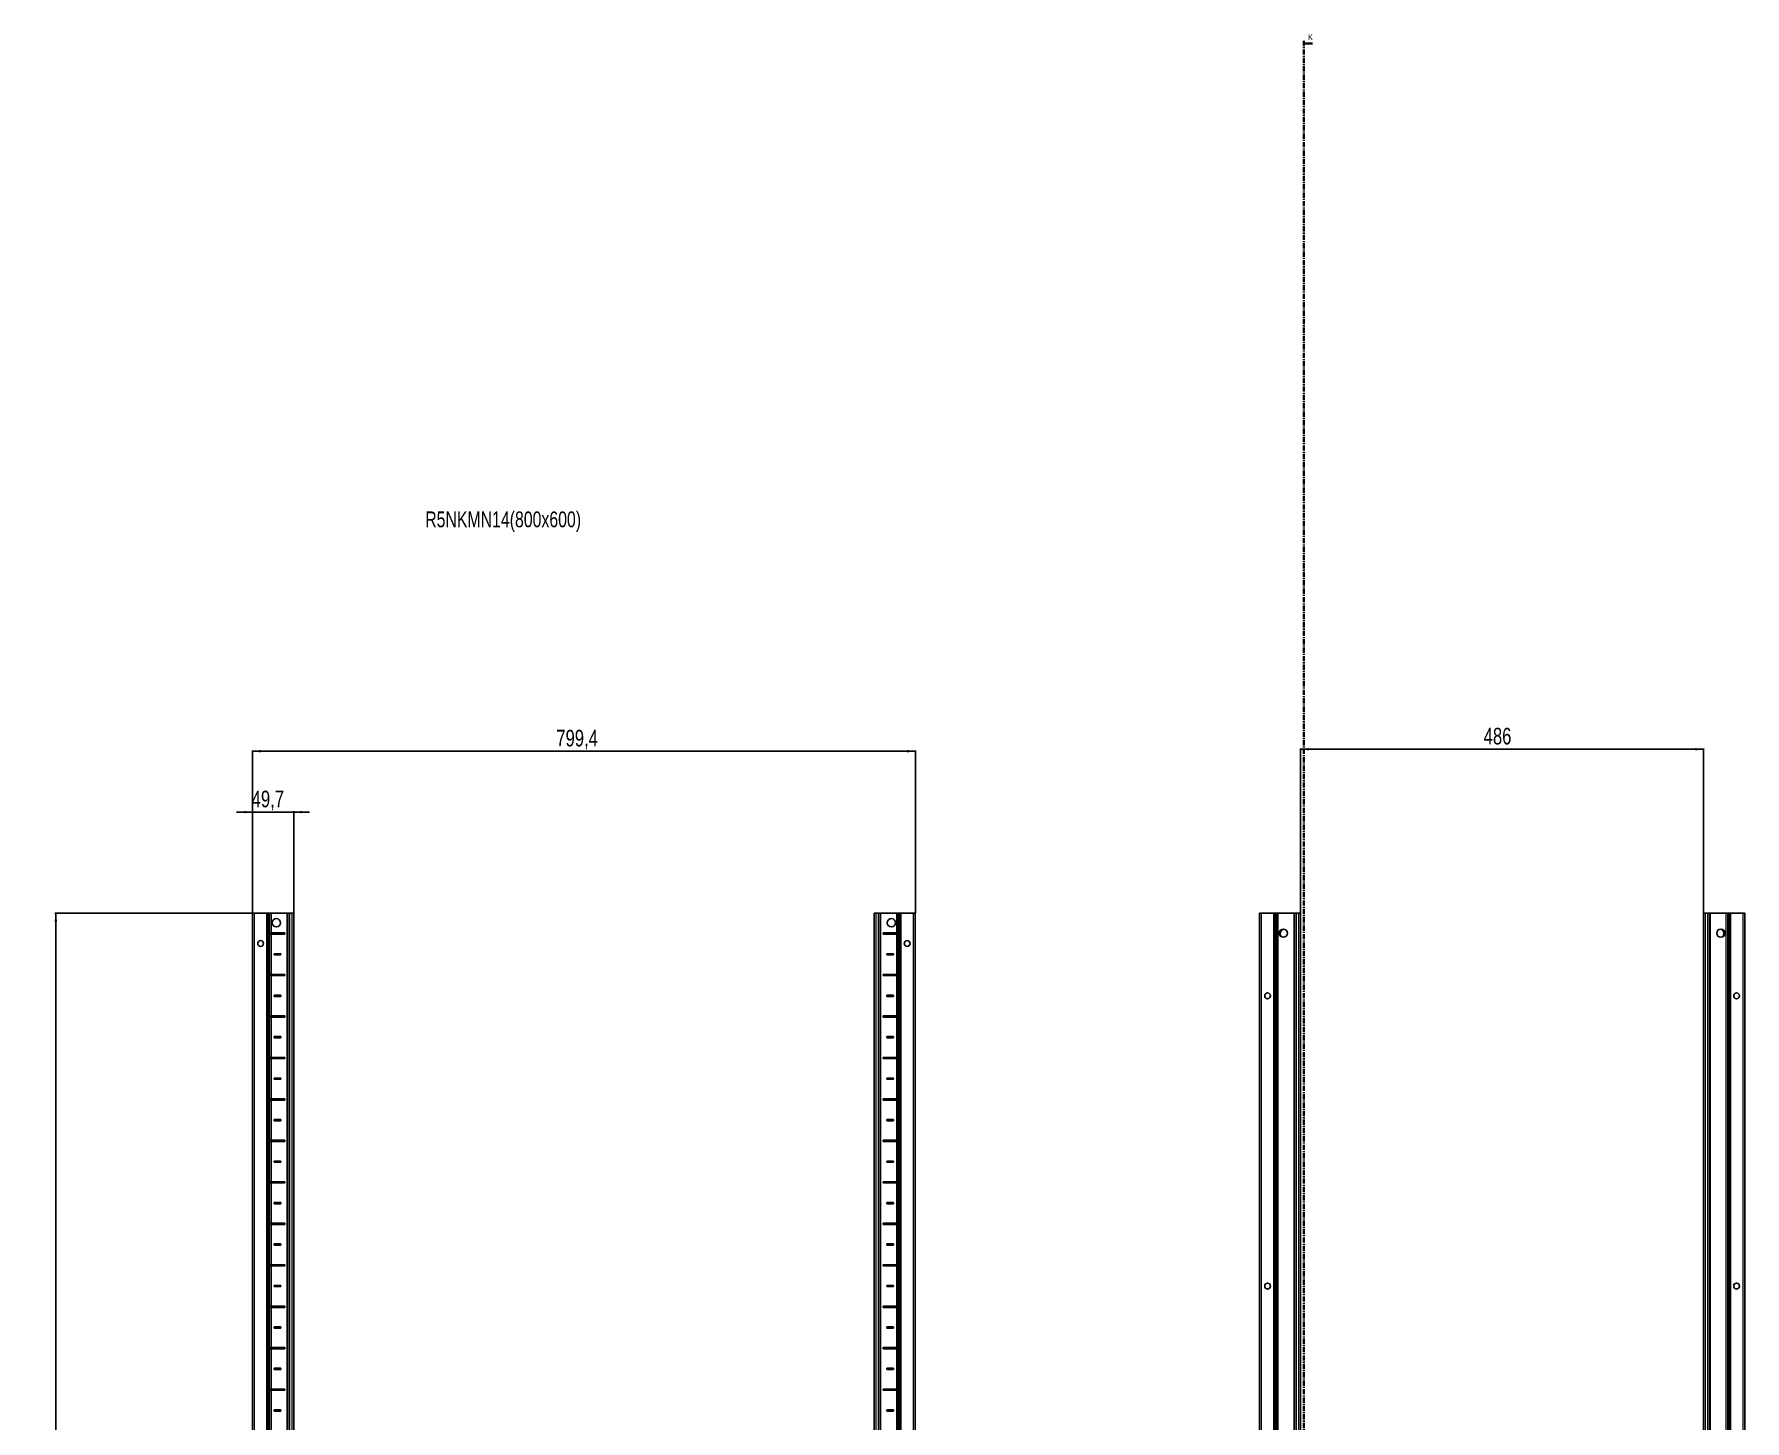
# Model space of a CAD drawing. Header units: millimetres. Extents: x -199 to 3657, y -1847 to 1507.
# Drawn here: x -199 to 1864, y -165 to 1507 of the extents above; entities that cross this region are included whole.
import ezdxf

# ---------------------------------------------------------------- set-up
doc = ezdxf.new("R2010")
doc.units = ezdxf.units.MM
doc.linetypes.add('CENTER', pattern=[10.16, 6.35, -1.27, 1.27, -1.27])
doc.layers.add('FORMAT', color=7, linetype='Continuous')
doc.styles.add('SLDTEXTSTYLE0', font='TXT', dxfattribs={"width": 0.75})
doc.dimstyles.new('SLDDIMSTYLE0', dxfattribs={"dimtxt": 20, "dimasz": 10, "dimexe": 0, "dimexo": 0.0625, "dimgap": 5, "dimtad": 2, "dimdec": 1, "dimrnd": 1e-09, "dimzin": 12, "dimdsep": 46, "dimtxsty": 'SLDTEXTSTYLE0', "dimsah": 1, "dimcen": 0.09, "dimadec": 0, "dimazin": 3, "dimtfac": 1, "dimtofl": 0, "dimtmove": 0, "dimatfit": 3, "dimfxl": 0, "dimfrac": 2, "dimtolj": 1, "dimtzin": 12, "dimarcsym": 0})
doc.dimstyles.new('SLDDIMSTYLE1', dxfattribs={"dimtxt": 20, "dimasz": 10, "dimexe": 0, "dimexo": 0.0625, "dimgap": 5, "dimtad": 2, "dimdec": 1, "dimrnd": 1e-09, "dimzin": 12, "dimdsep": 46, "dimtxsty": 'SLDTEXTSTYLE0', "dimsah": 1, "dimcen": 0.09, "dimadec": 0, "dimazin": 3, "dimtfac": 1, "dimtmove": 0, "dimatfit": 0, "dimfxl": 0, "dimfrac": 2, "dimtolj": 1, "dimtzin": 12, "dimarcsym": 0})

# ---------------------------------------------------------------- blocks, each defined once
blk = doc.blocks.new('_D')
at = {"layer": 'FORMAT'}
for p, q in [((86.4, 447.2), (-174.2, 447.2)), ((-173.2, 447.2), (-173.2, -851.8)), ((86.4, -851.8), (-174.2, -851.8))]:
    blk.add_line(p, q, dxfattribs=at)
for points in [[(-173.2, 447.2), (-174.7, 437.2), (-171.6, 437.2)], [(-173.2, -851.8), (-171.6, -841.8), (-174.7, -841.8)]]:
    blk.add_solid(points, dxfattribs=at)
at = {"layer": 'FORMAT', "insert": (-198.9, -231.8), "char_height": 20, "attachment_point": 1, "rotation": 90, "style": 'SLDTEXTSTYLE0'}
blk.add_mtext('1299', dxfattribs=at)
blk = doc.blocks.new('_D_1')
at = {"layer": 'FORMAT'}
for p, q in [((64, 447.2), (64, 643.6)), ((64, 642.6), (863.4, 642.6)), ((863.4, 447.2), (863.4, 643.6))]:
    blk.add_line(p, q, dxfattribs=at)
for points in [[(64, 642.6), (74, 641.1), (74, 644.2)], [(863.4, 642.6), (853.4, 644.2), (853.4, 641.1)]]:
    blk.add_solid(points, dxfattribs=at)
at = {"layer": 'FORMAT', "insert": (430.4, 668.4), "char_height": 20, "attachment_point": 1, "style": 'SLDTEXTSTYLE0'}
blk.add_mtext('799,4', dxfattribs=at)
blk = doc.blocks.new('_D_2')
at = {"layer": 'FORMAT'}
for p, q in [((64, 569.2), (44.7, 569.2)), ((64, 447.2), (64, 570.2)), ((113.7, 569.2), (64, 569.2)), ((113.7, 447.2), (113.7, 570.2)), ((113.7, 569.2), (132.9, 569.2))]:
    blk.add_line(p, q, dxfattribs=at)
for points in [[(64, 569.2), (54, 570.7), (54, 567.7)], [(113.7, 569.2), (123.7, 567.7), (123.7, 570.7)]]:
    blk.add_solid(points, dxfattribs=at)
at = {"layer": 'FORMAT', "insert": (63, 595), "char_height": 20, "attachment_point": 1, "style": 'SLDTEXTSTYLE0'}
blk.add_mtext('49,7', dxfattribs=at)
blk = doc.blocks.new('_D_4')
at = {"layer": 'FORMAT'}
for p, q in [((1328, 447.2), (1328, 646)), ((1328, 645), (1814, 645)), ((1814, 447.2), (1814, 646))]:
    blk.add_line(p, q, dxfattribs=at)
for points in [[(1328, 645), (1338, 643.5), (1338, 646.5)], [(1814, 645), (1804, 646.5), (1804, 643.5)]]:
    blk.add_solid(points, dxfattribs=at)
at = {"layer": 'FORMAT', "insert": (1548.8, 670.8), "char_height": 20, "attachment_point": 1, "style": 'SLDTEXTSTYLE0'}
blk.add_mtext('486', dxfattribs=at)

msp = doc.modelspace()

# ---------------------------------------------------------------- linework, layer by layer
at = {"color": 7, "linetype": 'CENTER', "lineweight": 35}
msp.add_line((1331.74, 1499.09), (1331.74, -1103.67), dxfattribs=at)
at = {"color": 7, "linetype": 'Continuous', "lineweight": 35}
msp.add_line((1342.38, 1496.09), (1331.74, 1496.09), dxfattribs=at)
at = {"color": 7, "linetype": 'Continuous', "lineweight": 25}
for p, q in [((63.98, -851.79), (63.98, 447.21)), ((63.98, 447.21), (65.98, 447.21)), ((81.33, 447.21), (65.98, 447.21)), ((81.33, 447.21), (81.98, 447.21)), ((81.98, -851.79), (81.98, 447.21)), ((81.98, 447.21), (82.56, 447.21)), ((83.77, 447.21), (82.56, 447.21)), ((83.77, -851.79), (83.77, 447.21)), ((83.8, 447.21), (83.77, 447.21)), ((83.8, -851.79), (83.8, 447.21)), ((85.01, 447.21), (83.8, 447.21)), ((85.01, 447.21), (86.42, 447.21)), ((105.83, 447.21), (86.42, 447.21)), ((105.83, 447.21), (106.48, 447.21)), ((106.48, -851.79), (106.48, 447.21)), ((106.48, 447.21), (108.48, 447.21)), ((111.68, 447.21), (108.48, 447.21)), ((111.68, 447.21), (113.68, 447.21)), ((113.68, 447.21), (113.68, -851.79)), ((813.68, -851.79), (813.68, 447.21)), ((813.68, 447.21), (815.68, 447.21)), ((815.68, 447.21), (818.88, 447.21)), ((818.88, 447.21), (820.88, 447.21)), ((820.88, 447.21), (820.88, -851.79)), ((820.88, 447.21), (821.53, 447.21)), ((821.53, 447.21), (840.93, 447.21)), ((840.93, 447.21), (842.34, 447.21)), ((842.34, 447.21), (843.55, 447.21)), ((843.55, 447.21), (843.55, -851.79)), ((843.55, 447.21), (843.58, 447.21)), ((843.58, 447.21), (843.58, -851.79)), ((843.58, 447.21), (844.79, 447.21)), ((844.79, 447.21), (845.38, 447.21)), ((845.38, 447.21), (845.38, -851.79)), ((845.38, 447.21), (846.03, 447.21)), ((846.03, 447.21), (861.38, 447.21)), ((861.38, 447.21), (863.38, 447.21)), ((863.38, 447.21), (863.38, -851.79)), ((1278.31, -851.79), (1278.31, 447.21)), ((1278.31, 447.21), (1280.31, 447.21)), ((1280.31, 447.21), (1295.66, 447.21)), ((1295.66, 447.21), (1296.31, 447.21)), ((1296.31, 423.46), (1296.31, 447.21)), ((1296.31, 447.21), (1296.89, 447.21)), ((1296.89, 447.21), (1298.1, 447.21)), ((1298.1, 447.21), (1298.1, -851.79)), ((1298.1, 447.21), (1298.13, 447.21)), ((1298.13, 447.21), (1298.13, -851.79)), ((1298.13, 447.21), (1299.34, 447.21)), ((1299.34, 447.21), (1300.76, 447.21)), ((1300.76, 447.21), (1320.16, 447.21)), ((1320.16, 447.21), (1320.81, 447.21)), ((1320.81, -851.79), (1320.81, 447.21)), ((1320.81, 447.21), (1322.81, 447.21)), ((1322.81, 447.21), (1326.01, 447.21)), ((1326.01, 447.21), (1328.01, 447.21)), ((1328.01, 447.21), (1328.01, -851.79)), ((1814.01, -851.79), (1814.01, 447.21)), ((1814.01, 447.21), (1816.01, 447.21)), ((1819.21, 447.21), (1816.01, 447.21)), ((1819.21, 447.21), (1821.21, 447.21)), ((1821.21, 447.21), (1821.21, -851.79)), ((1821.21, 447.21), (1821.86, 447.21)), ((1841.26, 447.21), (1821.86, 447.21)), ((1841.26, 447.21), (1842.67, 447.21)), ((1843.88, 447.21), (1842.67, 447.21)), ((1843.88, -851.79), (1843.88, 447.21)), ((1843.92, 447.21), (1843.88, 447.21)), ((1843.92, -851.79), (1843.92, 447.21)), ((1845.12, 447.21), (1843.92, 447.21)), ((1845.12, 447.21), (1845.71, 447.21)), ((1845.71, 447.21), (1845.71, 423.46)), ((1845.71, 447.21), (1846.36, 447.21)), ((1861.71, 447.21), (1846.36, 447.21)), ((1861.71, 447.21), (1863.71, 447.21)), ((1863.71, 447.21), (1863.71, -851.79)), ((85.93, 423.35), (85.93, 422.06)), ((86.58, 422.71), (85.93, 423.35)), ((86.58, 422.71), (85.93, 422.06)), ((102.83, 423.46), (86.42, 423.46)), ((86.42, 421.96), (102.83, 421.96)), ((102.08, 422.71), (86.58, 422.71)), ((102.08, 422.71), (102.83, 423.46)), ((102.08, 422.71), (102.83, 421.96)), ((102.83, 421.96), (102.83, 423.46)), ((840.93, 423.46), (824.53, 423.46)), ((824.53, 423.46), (824.53, 421.96)), ((825.28, 422.71), (824.53, 423.46)), ((825.28, 422.71), (824.53, 421.96)), ((824.53, 421.96), (840.93, 421.96)), ((825.28, 422.71), (840.78, 422.71)), ((840.78, 422.71), (841.42, 423.35)), ((840.78, 422.71), (841.42, 422.06)), ((841.42, 422.06), (841.42, 423.35)), ((1296.37, 423.35), (1296.31, 423.46)), ((1296.31, 423.46), (1296.31, 421.96)), ((1296.31, 421.96), (1296.37, 422.06)), ((1296.31, 373.46), (1296.31, 421.96)), ((1296.37, 422.06), (1296.37, 423.35)), ((1306.36, 427.73), (1306.36, 428.14)), ((1835.66, 428.14), (1835.66, 427.73)), ((1845.71, 423.46), (1845.65, 423.35)), ((1845.65, 423.35), (1845.65, 422.06)), ((1845.65, 422.06), (1845.71, 421.96)), ((1845.71, 421.96), (1845.71, 423.46)), ((1845.71, 421.96), (1845.71, 373.46)), ((98.33, 398.46), (90.33, 398.46)), ((90.33, 398.46), (90.33, 396.96)), ((91.08, 397.71), (90.33, 398.46)), ((91.08, 397.71), (90.33, 396.96)), ((90.33, 396.96), (98.33, 396.96)), ((97.58, 397.71), (91.08, 397.71)), ((97.58, 397.71), (98.33, 398.46)), ((97.58, 397.71), (98.33, 396.96)), ((98.33, 396.96), (98.33, 398.46)), ((837.03, 398.46), (829.03, 398.46)), ((829.03, 398.46), (829.03, 396.96)), ((829.78, 397.71), (829.03, 398.46)), ((829.78, 397.71), (829.03, 396.96)), ((829.03, 396.96), (837.03, 396.96)), ((829.78, 397.71), (836.28, 397.71)), ((836.28, 397.71), (837.03, 398.46)), ((836.28, 397.71), (837.03, 396.96)), ((837.03, 396.96), (837.03, 398.46)), ((85.93, 373.35), (85.93, 372.06)), ((86.58, 372.71), (85.93, 373.35)), ((86.58, 372.71), (85.93, 372.06)), ((102.83, 373.46), (86.42, 373.46)), ((86.42, 371.96), (102.83, 371.96)), ((102.08, 372.71), (86.58, 372.71)), ((102.08, 372.71), (102.83, 373.46)), ((102.08, 372.71), (102.83, 371.96)), ((102.83, 371.96), (102.83, 373.46)), ((840.93, 373.46), (824.53, 373.46)), ((824.53, 373.46), (824.53, 371.96)), ((825.28, 372.71), (824.53, 373.46)), ((825.28, 372.71), (824.53, 371.96)), ((824.53, 371.96), (840.93, 371.96)), ((825.28, 372.71), (840.78, 372.71)), ((840.78, 372.71), (841.42, 373.35)), ((840.78, 372.71), (841.42, 372.06)), ((841.42, 372.06), (841.42, 373.35)), ((1296.37, 373.35), (1296.31, 373.46)), ((1296.31, 373.46), (1296.31, 371.96)), ((1296.31, 371.96), (1296.37, 372.06)), ((1296.31, 323.46), (1296.31, 371.96)), ((1296.37, 372.06), (1296.37, 373.35)), ((1845.71, 373.46), (1845.65, 373.35)), ((1845.65, 373.35), (1845.65, 372.06)), ((1845.65, 372.06), (1845.71, 371.96)), ((1845.71, 371.96), (1845.71, 373.46)), ((1845.71, 371.96), (1845.71, 323.46)), ((98.33, 348.46), (90.33, 348.46)), ((90.33, 348.46), (90.33, 346.96)), ((91.08, 347.71), (90.33, 348.46)), ((91.08, 347.71), (90.33, 346.96)), ((90.33, 346.96), (98.33, 346.96)), ((97.58, 347.71), (91.08, 347.71)), ((97.58, 347.71), (98.33, 348.46)), ((97.58, 347.71), (98.33, 346.96)), ((98.33, 346.96), (98.33, 348.46)), ((837.03, 348.46), (829.03, 348.46)), ((829.03, 348.46), (829.03, 346.96)), ((829.78, 347.71), (829.03, 348.46)), ((829.78, 347.71), (829.03, 346.96)), ((829.03, 346.96), (837.03, 346.96)), ((829.78, 347.71), (836.28, 347.71)), ((836.28, 347.71), (837.03, 348.46)), ((836.28, 347.71), (837.03, 346.96)), ((837.03, 346.96), (837.03, 348.46)), ((85.93, 323.35), (85.93, 322.06)), ((86.58, 322.71), (85.93, 323.35)), ((86.58, 322.71), (85.93, 322.06)), ((102.83, 323.46), (86.42, 323.46)), ((86.42, 321.96), (102.83, 321.96)), ((102.08, 322.71), (86.58, 322.71)), ((102.08, 322.71), (102.83, 323.46)), ((102.08, 322.71), (102.83, 321.96)), ((102.83, 321.96), (102.83, 323.46)), ((840.93, 323.46), (824.53, 323.46)), ((824.53, 323.46), (824.53, 321.96)), ((825.28, 322.71), (824.53, 323.46)), ((825.28, 322.71), (824.53, 321.96)), ((824.53, 321.96), (840.93, 321.96)), ((825.28, 322.71), (840.78, 322.71)), ((840.78, 322.71), (841.42, 323.35)), ((840.78, 322.71), (841.42, 322.06)), ((841.42, 322.06), (841.42, 323.35)), ((1296.37, 323.35), (1296.31, 323.46)), ((1296.31, 323.46), (1296.31, 321.96)), ((1296.31, 321.96), (1296.37, 322.06)), ((1296.31, 273.46), (1296.31, 321.96)), ((1296.37, 322.06), (1296.37, 323.35)), ((1845.71, 323.46), (1845.65, 323.35)), ((1845.65, 323.35), (1845.65, 322.06)), ((1845.65, 322.06), (1845.71, 321.96)), ((1845.71, 321.96), (1845.71, 323.46)), ((1845.71, 321.96), (1845.71, 273.46)), ((98.33, 298.46), (90.33, 298.46)), ((90.33, 298.46), (90.33, 296.96)), ((91.08, 297.71), (90.33, 298.46)), ((91.08, 297.71), (90.33, 296.96)), ((90.33, 296.96), (98.33, 296.96)), ((97.58, 297.71), (91.08, 297.71)), ((97.58, 297.71), (98.33, 298.46)), ((97.58, 297.71), (98.33, 296.96)), ((98.33, 296.96), (98.33, 298.46)), ((837.03, 298.46), (829.03, 298.46)), ((829.03, 298.46), (829.03, 296.96)), ((829.78, 297.71), (829.03, 298.46)), ((829.78, 297.71), (829.03, 296.96)), ((829.03, 296.96), (837.03, 296.96)), ((829.78, 297.71), (836.28, 297.71)), ((836.28, 297.71), (837.03, 298.46)), ((836.28, 297.71), (837.03, 296.96)), ((837.03, 296.96), (837.03, 298.46)), ((85.93, 273.35), (85.93, 272.06)), ((86.58, 272.71), (85.93, 273.35)), ((86.58, 272.71), (85.93, 272.06)), ((102.83, 273.46), (86.42, 273.46)), ((86.42, 271.96), (102.83, 271.96)), ((102.08, 272.71), (86.58, 272.71)), ((102.08, 272.71), (102.83, 273.46)), ((102.08, 272.71), (102.83, 271.96)), ((102.83, 271.96), (102.83, 273.46)), ((840.93, 273.46), (824.53, 273.46)), ((824.53, 273.46), (824.53, 271.96)), ((825.28, 272.71), (824.53, 273.46)), ((825.28, 272.71), (824.53, 271.96)), ((824.53, 271.96), (840.93, 271.96)), ((825.28, 272.71), (840.78, 272.71)), ((840.78, 272.71), (841.42, 273.35)), ((840.78, 272.71), (841.42, 272.06)), ((841.42, 272.06), (841.42, 273.35)), ((1296.37, 273.35), (1296.31, 273.46)), ((1296.31, 273.46), (1296.31, 271.96)), ((1296.31, 271.96), (1296.37, 272.06)), ((1296.31, 223.46), (1296.31, 271.96)), ((1296.37, 272.06), (1296.37, 273.35)), ((1845.71, 273.46), (1845.65, 273.35)), ((1845.65, 273.35), (1845.65, 272.06)), ((1845.65, 272.06), (1845.71, 271.96)), ((1845.71, 271.96), (1845.71, 273.46)), ((1845.71, 271.96), (1845.71, 223.46)), ((98.33, 248.46), (90.33, 248.46)), ((90.33, 248.46), (90.33, 246.96)), ((91.08, 247.71), (90.33, 248.46)), ((91.08, 247.71), (90.33, 246.96)), ((97.58, 247.71), (91.08, 247.71)), ((97.58, 247.71), (98.33, 248.46)), ((97.58, 247.71), (98.33, 246.96)), ((98.33, 246.96), (98.33, 248.46)), ((837.03, 248.46), (829.03, 248.46)), ((829.03, 248.46), (829.03, 246.96)), ((829.78, 247.71), (829.03, 248.46)), ((829.78, 247.71), (829.03, 246.96)), ((829.78, 247.71), (836.28, 247.71)), ((836.28, 247.71), (837.03, 248.46)), ((836.28, 247.71), (837.03, 246.96)), ((837.03, 246.96), (837.03, 248.46)), ((90.33, 246.96), (98.33, 246.96)), ((829.03, 246.96), (837.03, 246.96)), ((85.93, 223.35), (85.93, 222.06)), ((86.58, 222.71), (85.93, 223.35)), ((86.58, 222.71), (85.93, 222.06)), ((102.83, 223.46), (86.42, 223.46)), ((86.42, 221.96), (102.83, 221.96)), ((102.08, 222.71), (86.58, 222.71)), ((102.08, 222.71), (102.83, 223.46)), ((102.08, 222.71), (102.83, 221.96)), ((102.83, 221.96), (102.83, 223.46)), ((840.93, 223.46), (824.53, 223.46)), ((824.53, 223.46), (824.53, 221.96)), ((825.28, 222.71), (824.53, 223.46)), ((825.28, 222.71), (824.53, 221.96)), ((824.53, 221.96), (840.93, 221.96)), ((825.28, 222.71), (840.78, 222.71)), ((840.78, 222.71), (841.42, 223.35)), ((840.78, 222.71), (841.42, 222.06)), ((841.42, 222.06), (841.42, 223.35)), ((1296.37, 223.35), (1296.31, 223.46)), ((1296.31, 223.46), (1296.31, 221.96)), ((1296.31, 221.96), (1296.37, 222.06)), ((1296.31, 173.46), (1296.31, 221.96)), ((1296.37, 222.06), (1296.37, 223.35)), ((1845.71, 223.46), (1845.65, 223.35)), ((1845.65, 223.35), (1845.65, 222.06)), ((1845.65, 222.06), (1845.71, 221.96)), ((1845.71, 221.96), (1845.71, 223.46)), ((1845.71, 221.96), (1845.71, 173.46)), ((98.33, 198.46), (90.33, 198.46)), ((90.33, 198.46), (90.33, 196.96)), ((91.08, 197.71), (90.33, 198.46)), ((91.08, 197.71), (90.33, 196.96)), ((90.33, 196.96), (98.33, 196.96)), ((97.58, 197.71), (91.08, 197.71)), ((97.58, 197.71), (98.33, 198.46)), ((97.58, 197.71), (98.33, 196.96)), ((98.33, 196.96), (98.33, 198.46)), ((837.03, 198.46), (829.03, 198.46)), ((829.03, 198.46), (829.03, 196.96)), ((829.78, 197.71), (829.03, 198.46)), ((829.78, 197.71), (829.03, 196.96)), ((829.03, 196.96), (837.03, 196.96)), ((829.78, 197.71), (836.28, 197.71)), ((836.28, 197.71), (837.03, 198.46)), ((836.28, 197.71), (837.03, 196.96)), ((837.03, 196.96), (837.03, 198.46)), ((85.93, 173.35), (85.93, 172.06)), ((86.58, 172.71), (85.93, 173.35)), ((86.58, 172.71), (85.93, 172.06)), ((102.83, 173.46), (86.42, 173.46)), ((86.42, 171.96), (102.83, 171.96)), ((102.08, 172.71), (86.58, 172.71)), ((102.08, 172.71), (102.83, 173.46)), ((102.08, 172.71), (102.83, 171.96)), ((102.83, 171.96), (102.83, 173.46)), ((840.93, 173.46), (824.53, 173.46)), ((824.53, 173.46), (824.53, 171.96)), ((825.28, 172.71), (824.53, 173.46)), ((825.28, 172.71), (824.53, 171.96)), ((824.53, 171.96), (840.93, 171.96)), ((825.28, 172.71), (840.78, 172.71)), ((840.78, 172.71), (841.42, 173.35)), ((840.78, 172.71), (841.42, 172.06)), ((841.42, 172.06), (841.42, 173.35)), ((1296.37, 173.35), (1296.31, 173.46)), ((1296.31, 173.46), (1296.31, 171.96)), ((1296.31, 171.96), (1296.37, 172.06)), ((1296.31, 123.46), (1296.31, 171.96)), ((1296.37, 172.06), (1296.37, 173.35)), ((1845.71, 173.46), (1845.65, 173.35)), ((1845.65, 173.35), (1845.65, 172.06)), ((1845.65, 172.06), (1845.71, 171.96)), ((1845.71, 171.96), (1845.71, 173.46)), ((1845.71, 171.96), (1845.71, 123.46)), ((98.33, 148.46), (90.33, 148.46)), ((90.33, 148.46), (90.33, 146.96)), ((91.08, 147.71), (90.33, 148.46)), ((91.08, 147.71), (90.33, 146.96)), ((90.33, 146.96), (98.33, 146.96)), ((97.58, 147.71), (91.08, 147.71)), ((97.58, 147.71), (98.33, 148.46)), ((97.58, 147.71), (98.33, 146.96)), ((98.33, 146.96), (98.33, 148.46)), ((837.03, 148.46), (829.03, 148.46)), ((829.03, 148.46), (829.03, 146.96)), ((829.78, 147.71), (829.03, 148.46)), ((829.78, 147.71), (829.03, 146.96)), ((829.03, 146.96), (837.03, 146.96)), ((829.78, 147.71), (836.28, 147.71)), ((836.28, 147.71), (837.03, 148.46)), ((836.28, 147.71), (837.03, 146.96)), ((837.03, 146.96), (837.03, 148.46)), ((85.93, 123.35), (85.93, 122.06)), ((86.58, 122.71), (85.93, 123.35)), ((86.58, 122.71), (85.93, 122.06)), ((102.83, 123.46), (86.42, 123.46)), ((86.42, 121.96), (102.83, 121.96)), ((102.08, 122.71), (86.58, 122.71)), ((102.08, 122.71), (102.83, 123.46)), ((102.08, 122.71), (102.83, 121.96)), ((102.83, 121.96), (102.83, 123.46)), ((840.93, 123.46), (824.53, 123.46)), ((824.53, 123.46), (824.53, 121.96)), ((825.28, 122.71), (824.53, 123.46)), ((825.28, 122.71), (824.53, 121.96)), ((824.53, 121.96), (840.93, 121.96)), ((825.28, 122.71), (840.78, 122.71)), ((840.78, 122.71), (841.42, 123.35)), ((840.78, 122.71), (841.42, 122.06)), ((841.42, 122.06), (841.42, 123.35)), ((1296.37, 123.35), (1296.31, 123.46)), ((1296.31, 123.46), (1296.31, 121.96)), ((1296.31, 121.96), (1296.37, 122.06)), ((1296.31, 73.46), (1296.31, 121.96)), ((1296.37, 122.06), (1296.37, 123.35)), ((1845.71, 123.46), (1845.65, 123.35)), ((1845.65, 123.35), (1845.65, 122.06)), ((1845.65, 122.06), (1845.71, 121.96)), ((1845.71, 121.96), (1845.71, 123.46)), ((1845.71, 121.96), (1845.71, 73.46)), ((98.33, 98.46), (90.33, 98.46)), ((90.33, 98.46), (90.33, 96.96)), ((91.08, 97.71), (90.33, 98.46)), ((91.08, 97.71), (90.33, 96.96)), ((90.33, 96.96), (98.33, 96.96)), ((97.58, 97.71), (91.08, 97.71)), ((97.58, 97.71), (98.33, 98.46)), ((97.58, 97.71), (98.33, 96.96)), ((98.33, 96.96), (98.33, 98.46)), ((837.03, 98.46), (829.03, 98.46)), ((829.03, 98.46), (829.03, 96.96)), ((829.78, 97.71), (829.03, 98.46)), ((829.78, 97.71), (829.03, 96.96)), ((829.03, 96.96), (837.03, 96.96)), ((829.78, 97.71), (836.28, 97.71)), ((836.28, 97.71), (837.03, 98.46)), ((836.28, 97.71), (837.03, 96.96)), ((837.03, 96.96), (837.03, 98.46)), ((85.93, 73.35), (85.93, 72.06)), ((86.58, 72.71), (85.93, 73.35)), ((86.58, 72.71), (85.93, 72.06)), ((102.83, 73.46), (86.42, 73.46)), ((86.42, 71.96), (102.83, 71.96)), ((102.08, 72.71), (86.58, 72.71)), ((102.08, 72.71), (102.83, 73.46)), ((102.08, 72.71), (102.83, 71.96)), ((102.83, 71.96), (102.83, 73.46)), ((840.93, 73.46), (824.53, 73.46)), ((824.53, 73.46), (824.53, 71.96)), ((825.28, 72.71), (824.53, 73.46)), ((825.28, 72.71), (824.53, 71.96)), ((824.53, 71.96), (840.93, 71.96)), ((825.28, 72.71), (840.78, 72.71)), ((840.78, 72.71), (841.42, 73.35)), ((840.78, 72.71), (841.42, 72.06)), ((841.42, 72.06), (841.42, 73.35)), ((1296.37, 73.35), (1296.31, 73.46)), ((1296.31, 73.46), (1296.31, 71.96)), ((1296.31, 71.96), (1296.37, 72.06)), ((1296.31, 23.46), (1296.31, 71.96)), ((1296.37, 72.06), (1296.37, 73.35)), ((1845.71, 73.46), (1845.65, 73.35)), ((1845.65, 73.35), (1845.65, 72.06)), ((1845.65, 72.06), (1845.71, 71.96)), ((1845.71, 71.96), (1845.71, 73.46)), ((1845.71, 71.96), (1845.71, 23.46)), ((98.33, 48.46), (90.33, 48.46)), ((90.33, 48.46), (90.33, 46.96)), ((91.08, 47.71), (90.33, 48.46)), ((91.08, 47.71), (90.33, 46.96)), ((90.33, 46.96), (98.33, 46.96)), ((97.58, 47.71), (91.08, 47.71)), ((97.58, 47.71), (98.33, 48.46)), ((97.58, 47.71), (98.33, 46.96)), ((98.33, 46.96), (98.33, 48.46)), ((837.03, 48.46), (829.03, 48.46)), ((829.03, 48.46), (829.03, 46.96)), ((829.78, 47.71), (829.03, 48.46)), ((829.78, 47.71), (829.03, 46.96)), ((829.03, 46.96), (837.03, 46.96)), ((829.78, 47.71), (836.28, 47.71)), ((836.28, 47.71), (837.03, 48.46)), ((836.28, 47.71), (837.03, 46.96)), ((837.03, 46.96), (837.03, 48.46)), ((85.93, 23.35), (85.93, 22.06)), ((86.58, 22.71), (85.93, 23.35)), ((86.58, 22.71), (85.93, 22.06)), ((102.83, 23.46), (86.42, 23.46)), ((86.42, 21.96), (102.83, 21.96)), ((102.08, 22.71), (86.58, 22.71)), ((102.08, 22.71), (102.83, 23.46)), ((102.08, 22.71), (102.83, 21.96)), ((102.83, 21.96), (102.83, 23.46)), ((840.93, 23.46), (824.53, 23.46)), ((824.53, 23.46), (824.53, 21.96)), ((825.28, 22.71), (824.53, 23.46)), ((825.28, 22.71), (824.53, 21.96)), ((824.53, 21.96), (840.93, 21.96)), ((825.28, 22.71), (840.78, 22.71)), ((840.78, 22.71), (841.42, 23.35)), ((840.78, 22.71), (841.42, 22.06)), ((841.42, 22.06), (841.42, 23.35)), ((1296.37, 23.35), (1296.31, 23.46)), ((1296.31, 23.46), (1296.31, 21.96)), ((1296.31, 21.96), (1296.37, 22.06)), ((1296.31, -26.54), (1296.31, 21.96)), ((1296.37, 22.06), (1296.37, 23.35)), ((1845.71, 23.46), (1845.65, 23.35)), ((1845.65, 23.35), (1845.65, 22.06)), ((1845.65, 22.06), (1845.71, 21.96)), ((1845.71, 21.96), (1845.71, 23.46)), ((1845.71, 21.96), (1845.71, -26.54)), ((98.33, -1.54), (90.33, -1.54)), ((90.33, -1.54), (90.33, -3.04)), ((91.08, -2.29), (90.33, -1.54)), ((91.08, -2.29), (90.33, -3.04)), ((90.33, -3.04), (98.33, -3.04)), ((97.58, -2.29), (91.08, -2.29)), ((97.58, -2.29), (98.33, -1.54)), ((97.58, -2.29), (98.33, -3.04)), ((98.33, -3.04), (98.33, -1.54)), ((837.03, -1.54), (829.03, -1.54)), ((829.03, -1.54), (829.03, -3.04)), ((829.78, -2.29), (829.03, -1.54)), ((829.78, -2.29), (829.03, -3.04)), ((829.03, -3.04), (837.03, -3.04)), ((829.78, -2.29), (836.28, -2.29)), ((836.28, -2.29), (837.03, -1.54)), ((836.28, -2.29), (837.03, -3.04)), ((837.03, -3.04), (837.03, -1.54)), ((85.93, -26.65), (85.93, -27.94)), ((86.58, -27.29), (85.93, -26.65)), ((86.58, -27.29), (85.93, -27.94)), ((102.83, -26.54), (86.42, -26.54)), ((86.42, -28.04), (102.83, -28.04)), ((102.08, -27.29), (86.58, -27.29)), ((102.08, -27.29), (102.83, -26.54)), ((102.08, -27.29), (102.83, -28.04)), ((102.83, -28.04), (102.83, -26.54)), ((840.93, -26.54), (824.53, -26.54)), ((824.53, -26.54), (824.53, -28.04)), ((825.28, -27.29), (824.53, -26.54)), ((825.28, -27.29), (824.53, -28.04)), ((824.53, -28.04), (840.93, -28.04)), ((825.28, -27.29), (840.78, -27.29)), ((840.78, -27.29), (841.42, -26.65)), ((840.78, -27.29), (841.42, -27.94)), ((841.42, -27.94), (841.42, -26.65)), ((1296.37, -26.65), (1296.31, -26.54)), ((1296.31, -26.54), (1296.31, -28.04)), ((1296.31, -28.04), (1296.37, -27.94)), ((1296.31, -76.54), (1296.31, -28.04)), ((1296.37, -27.94), (1296.37, -26.65)), ((1845.71, -26.54), (1845.65, -26.65)), ((1845.65, -26.65), (1845.65, -27.94)), ((1845.65, -27.94), (1845.71, -28.04)), ((1845.71, -28.04), (1845.71, -26.54)), ((1845.71, -28.04), (1845.71, -76.54)), ((98.33, -51.54), (90.33, -51.54)), ((90.33, -51.54), (90.33, -53.04)), ((91.08, -52.29), (90.33, -51.54)), ((91.08, -52.29), (90.33, -53.04)), ((90.33, -53.04), (98.33, -53.04)), ((97.58, -52.29), (91.08, -52.29)), ((97.58, -52.29), (98.33, -51.54)), ((97.58, -52.29), (98.33, -53.04)), ((98.33, -53.04), (98.33, -51.54)), ((837.03, -51.54), (829.03, -51.54)), ((829.03, -51.54), (829.03, -53.04)), ((829.78, -52.29), (829.03, -51.54)), ((829.78, -52.29), (829.03, -53.04)), ((829.03, -53.04), (837.03, -53.04)), ((829.78, -52.29), (836.28, -52.29)), ((836.28, -52.29), (837.03, -51.54)), ((836.28, -52.29), (837.03, -53.04)), ((837.03, -53.04), (837.03, -51.54)), ((85.93, -76.65), (85.93, -77.94)), ((86.58, -77.29), (85.93, -76.65)), ((86.58, -77.29), (85.93, -77.94)), ((102.83, -76.54), (86.42, -76.54)), ((86.42, -78.04), (102.83, -78.04)), ((102.08, -77.29), (86.58, -77.29)), ((102.08, -77.29), (102.83, -76.54)), ((102.08, -77.29), (102.83, -78.04)), ((102.83, -78.04), (102.83, -76.54)), ((840.93, -76.54), (824.53, -76.54)), ((824.53, -76.54), (824.53, -78.04)), ((825.28, -77.29), (824.53, -76.54)), ((825.28, -77.29), (824.53, -78.04)), ((824.53, -78.04), (840.93, -78.04)), ((825.28, -77.29), (840.78, -77.29)), ((840.78, -77.29), (841.42, -76.65)), ((840.78, -77.29), (841.42, -77.94)), ((841.42, -77.94), (841.42, -76.65)), ((1296.37, -76.65), (1296.31, -76.54)), ((1296.31, -76.54), (1296.31, -78.04)), ((1296.31, -78.04), (1296.37, -77.94)), ((1296.31, -126.54), (1296.31, -78.04)), ((1296.37, -77.94), (1296.37, -76.65)), ((1845.71, -76.54), (1845.65, -76.65)), ((1845.65, -76.65), (1845.65, -77.94)), ((1845.65, -77.94), (1845.71, -78.04)), ((1845.71, -78.04), (1845.71, -76.54)), ((1845.71, -78.04), (1845.71, -126.54)), ((98.33, -101.54), (90.33, -101.54)), ((90.33, -101.54), (90.33, -103.04)), ((91.08, -102.29), (90.33, -101.54)), ((91.08, -102.29), (90.33, -103.04)), ((90.33, -103.04), (98.33, -103.04)), ((97.58, -102.29), (91.08, -102.29)), ((97.58, -102.29), (98.33, -101.54)), ((97.58, -102.29), (98.33, -103.04)), ((98.33, -103.04), (98.33, -101.54)), ((837.03, -101.54), (829.03, -101.54)), ((829.03, -101.54), (829.03, -103.04)), ((829.78, -102.29), (829.03, -101.54)), ((829.78, -102.29), (829.03, -103.04)), ((829.03, -103.04), (837.03, -103.04)), ((829.78, -102.29), (836.28, -102.29)), ((836.28, -102.29), (837.03, -101.54)), ((836.28, -102.29), (837.03, -103.04)), ((837.03, -103.04), (837.03, -101.54)), ((85.93, -126.65), (85.93, -127.94)), ((86.58, -127.29), (85.93, -126.65)), ((86.58, -127.29), (85.93, -127.94)), ((102.83, -126.54), (86.42, -126.54)), ((86.42, -128.04), (102.83, -128.04)), ((102.08, -127.29), (86.58, -127.29)), ((102.08, -127.29), (102.83, -126.54)), ((102.08, -127.29), (102.83, -128.04)), ((102.83, -128.04), (102.83, -126.54)), ((840.93, -126.54), (824.53, -126.54)), ((824.53, -126.54), (824.53, -128.04)), ((825.28, -127.29), (824.53, -126.54)), ((825.28, -127.29), (824.53, -128.04)), ((824.53, -128.04), (840.93, -128.04)), ((825.28, -127.29), (840.78, -127.29)), ((840.78, -127.29), (841.42, -126.65)), ((840.78, -127.29), (841.42, -127.94)), ((841.42, -127.94), (841.42, -126.65)), ((1296.37, -126.65), (1296.31, -126.54)), ((1296.31, -126.54), (1296.31, -128.04)), ((1296.31, -128.04), (1296.37, -127.94)), ((1296.31, -176.54), (1296.31, -128.04)), ((1296.37, -127.94), (1296.37, -126.65)), ((1845.71, -126.54), (1845.65, -126.65)), ((1845.65, -126.65), (1845.65, -127.94)), ((1845.65, -127.94), (1845.71, -128.04)), ((1845.71, -128.04), (1845.71, -126.54)), ((1845.71, -128.04), (1845.71, -176.54)), ((98.33, -151.54), (90.33, -151.54)), ((90.33, -151.54), (90.33, -153.04)), ((91.08, -152.29), (90.33, -151.54)), ((91.08, -152.29), (90.33, -153.04)), ((90.33, -153.04), (98.33, -153.04)), ((97.58, -152.29), (91.08, -152.29)), ((97.58, -152.29), (98.33, -151.54)), ((97.58, -152.29), (98.33, -153.04)), ((98.33, -153.04), (98.33, -151.54)), ((837.03, -151.54), (829.03, -151.54)), ((829.03, -151.54), (829.03, -153.04)), ((829.78, -152.29), (829.03, -151.54)), ((829.78, -152.29), (829.03, -153.04)), ((829.03, -153.04), (837.03, -153.04)), ((829.78, -152.29), (836.28, -152.29)), ((836.28, -152.29), (837.03, -151.54)), ((836.28, -152.29), (837.03, -153.04)), ((837.03, -153.04), (837.03, -151.54))]:
    msp.add_line(p, q, dxfattribs=at)
at = {"color": 8, "linetype": 'Continuous', "lineweight": 18}
for p, q in [((65.98, 447.21), (65.98, -851.79)), ((81.33, -851.79), (81.33, 447.21)), ((82.56, 447.21), (82.56, -851.79)), ((85.01, -851.79), (85.01, 447.21)), ((86.42, 447.21), (86.42, 423.46)), ((105.83, -851.79), (105.83, 447.21)), ((108.48, 447.21), (108.48, -851.79)), ((111.68, -851.79), (111.68, 447.21)), ((815.68, 447.21), (815.68, -851.79)), ((818.88, -851.79), (818.88, 447.21)), ((821.53, 447.21), (821.53, -851.79)), ((840.93, 423.46), (840.93, 447.21)), ((842.34, 447.21), (842.34, -851.79)), ((844.79, -851.79), (844.79, 447.21)), ((846.03, 447.21), (846.03, -851.79)), ((861.38, -851.79), (861.38, 447.21)), ((1280.31, 447.21), (1280.31, -851.79)), ((1295.66, -851.79), (1295.66, 447.21)), ((1296.89, 447.21), (1296.89, -851.79)), ((1299.34, -851.79), (1299.34, 447.21)), ((1300.76, 447.21), (1300.76, -851.79)), ((1320.16, -851.79), (1320.16, 447.21)), ((1322.81, 447.21), (1322.81, -851.79)), ((1326.01, -851.79), (1326.01, 447.21)), ((1816.01, 447.21), (1816.01, -851.79)), ((1819.21, -851.79), (1819.21, 447.21)), ((1821.86, 447.21), (1821.86, -851.79)), ((1841.26, -851.79), (1841.26, 447.21)), ((1842.67, 447.21), (1842.67, -851.79)), ((1845.12, -851.79), (1845.12, 447.21)), ((1846.36, 447.21), (1846.36, -851.79)), ((1861.71, -851.79), (1861.71, 447.21)), ((86.42, 421.96), (86.42, 373.46)), ((840.93, 373.46), (840.93, 421.96)), ((86.42, 371.96), (86.42, 323.46)), ((840.93, 323.46), (840.93, 371.96)), ((86.42, 321.96), (86.42, 273.46)), ((840.93, 273.46), (840.93, 321.96)), ((86.42, 271.96), (86.42, 223.46)), ((840.93, 223.46), (840.93, 271.96)), ((86.42, 221.96), (86.42, 173.46)), ((840.93, 173.46), (840.93, 221.96)), ((86.42, 171.96), (86.42, 123.46)), ((840.93, 123.46), (840.93, 171.96)), ((86.42, 121.96), (86.42, 73.46)), ((840.93, 73.46), (840.93, 121.96)), ((86.42, 71.96), (86.42, 23.46)), ((840.93, 23.46), (840.93, 71.96)), ((86.42, 21.96), (86.42, -26.54)), ((840.93, -26.54), (840.93, 21.96)), ((86.42, -28.04), (86.42, -76.54)), ((840.93, -76.54), (840.93, -28.04)), ((86.42, -78.04), (86.42, -126.54)), ((840.93, -126.54), (840.93, -78.04)), ((86.42, -128.04), (86.42, -176.54)), ((840.93, -176.54), (840.93, -128.04))]:
    msp.add_line(p, q, dxfattribs=at)
at = {"color": 7, "linetype": 'Continuous', "lineweight": 25}
for centre, radius in [((92.83, 435.71), 5), ((834.53, 435.71), 5), ((73.83, 410.71), 3.5), ((853.53, 410.71), 3.5), ((1307.16, 423.21), 5), ((1834.86, 423.21), 5), ((1288.21, 347.71), 3.5), ((1853.81, 347.71), 3.5), ((1288.21, -2.29), 3.5), ((1853.81, -2.29), 3.5)]:
    msp.add_circle(centre, radius, dxfattribs=at)
for centre, radius, start, end in [((1308.66, 422.71), 5.25, 119.14074, 233.81086), ((1305.86, 427.73), 0.5, 299.14074, 0), ((1836.16, 427.73), 0.5, 180, 240.85926), ((1833.36, 422.71), 5.25, 306.18918, 60.85926)]:
    msp.add_arc(centre, radius, start, end, dxfattribs=at)
for centre, start_param, end_param in [((86.42, 419.99), 0, 0.2482694), ((86.42, 425.42), 2.8933233, 3.1415927), ((840.93, 419.99), 6.0349159, 6.2831853), ((840.93, 425.42), 3.1415927, 3.389862), ((86.42, 369.99), 0, 0.2482694), ((86.42, 375.42), 2.8933233, 3.1415927), ((840.93, 369.99), 6.0349159, 6.2831853), ((840.93, 375.42), 3.1415927, 3.389862), ((86.42, 319.99), 0, 0.2482694), ((86.42, 325.42), 2.8933233, 3.1415927), ((840.93, 319.99), 6.0349159, 6.2831853), ((840.93, 325.42), 3.1415927, 3.389862), ((86.42, 269.99), 0, 0.2482694), ((86.42, 275.42), 2.8933233, 3.1415927), ((840.93, 269.99), 6.0349159, 6.2831853), ((840.93, 275.42), 3.1415927, 3.389862), ((86.42, 219.99), 0, 0.2482694), ((86.42, 225.42), 2.8933233, 3.1415927), ((840.93, 219.99), 6.0349159, 6.2831853), ((840.93, 225.42), 3.1415927, 3.389862), ((86.42, 169.99), 0, 0.2482694), ((86.42, 175.42), 2.8933233, 3.1415927), ((840.93, 169.99), 6.0349159, 6.2831853), ((840.93, 175.42), 3.1415927, 3.389862), ((86.42, 119.99), 0, 0.2482694), ((86.42, 125.42), 2.8933233, 3.1415927), ((840.93, 119.99), 6.0349159, 6.2831853), ((840.93, 125.42), 3.1415927, 3.389862), ((86.42, 69.99), 0, 0.2482694), ((86.42, 75.42), 2.8933233, 3.1415927), ((840.93, 69.99), 6.0349159, 6.2831853), ((840.93, 75.42), 3.1415927, 3.389862), ((86.42, 19.99), 0, 0.2482694), ((86.42, 25.42), 2.8933233, 3.1415927), ((840.93, 19.99), 6.0349159, 6.2831853), ((840.93, 25.42), 3.1415927, 3.389862), ((86.42, -30.01), 0, 0.2482694), ((86.42, -24.58), 2.8933233, 3.1415927), ((840.93, -30.01), 6.0349159, 6.2831853), ((840.93, -24.58), 3.1415927, 3.389862), ((86.42, -80.01), 0, 0.2482694), ((86.42, -74.58), 2.8933233, 3.1415927), ((840.93, -80.01), 6.0349159, 6.2831853), ((840.93, -74.58), 3.1415927, 3.389862), ((86.42, -130.01), 0, 0.2482694), ((86.42, -124.58), 2.8933233, 3.1415927), ((840.93, -130.01), 6.0349159, 6.2831853), ((840.93, -124.58), 3.1415927, 3.389862)]:
    msp.add_ellipse(centre, major_axis=(0, 3.46), ratio=0.5773503, start_param=start_param, end_param=end_param, dxfattribs=at)
at = {"color": 7, "linetype": 'Continuous', "lineweight": 35}
msp.add_solid([(1331.74, 1496.09), (1338.74, 1494.97), (1338.74, 1497.21)], dxfattribs=at)

# ---------------------------------------------------------------- texts
at = {"color": 7, "linetype": 'Continuous', "insert": (1336.87, 1507.2), "char_height": 7, "attachment_point": 1, "style": 'SLDTEXTSTYLE0'}
msp.add_mtext('K', dxfattribs=at)
at = {"layer": 'FORMAT', "insert": (272.3, 931.72), "char_height": 19.05, "attachment_point": 1, "style": 'SLDTEXTSTYLE0'}
msp.add_mtext('R5NKMN14(800x600)', dxfattribs=at)

# ---------------------------------------------------------------- dimensions: what is measured, and where the dimension line sits
at = {"layer": 'FORMAT'}
for base, p1, p2, angle, picture, middle in [((863.38, 642.62), (63.98, 447.21), (863.38, 447.21), 0, '_D_1', (463.68, 642.62)), ((1814.01, 645), (1328.01, 447.21), (1814.01, 447.21), 0, '_D_4', (1571.01, 645)), ((-173.15, -851.79), (86.42, 447.21), (86.42, -851.79), 90, '_D', (-173.15, -202.29))]:
    dim = msp.add_linear_dim(base=base, p1=p1, p2=p2, angle=angle, dimstyle='SLDDIMSTYLE0', dxfattribs=at)
    dim.commit()
    dim.dimension.update_dxf_attribs({"geometry": picture, "text_midpoint": middle, "dimtype": 160})
dim = msp.add_linear_dim(base=(63.98, 569.21), p1=(113.68, 447.21), p2=(63.98, 447.21), dimstyle='SLDDIMSTYLE1', dxfattribs=at)
dim.commit()
dim.dimension.update_dxf_attribs({"geometry": '_D_2', "text_midpoint": (88.83, 569.21), "dimtype": 160})

doc.saveas('drawing.dxf')
